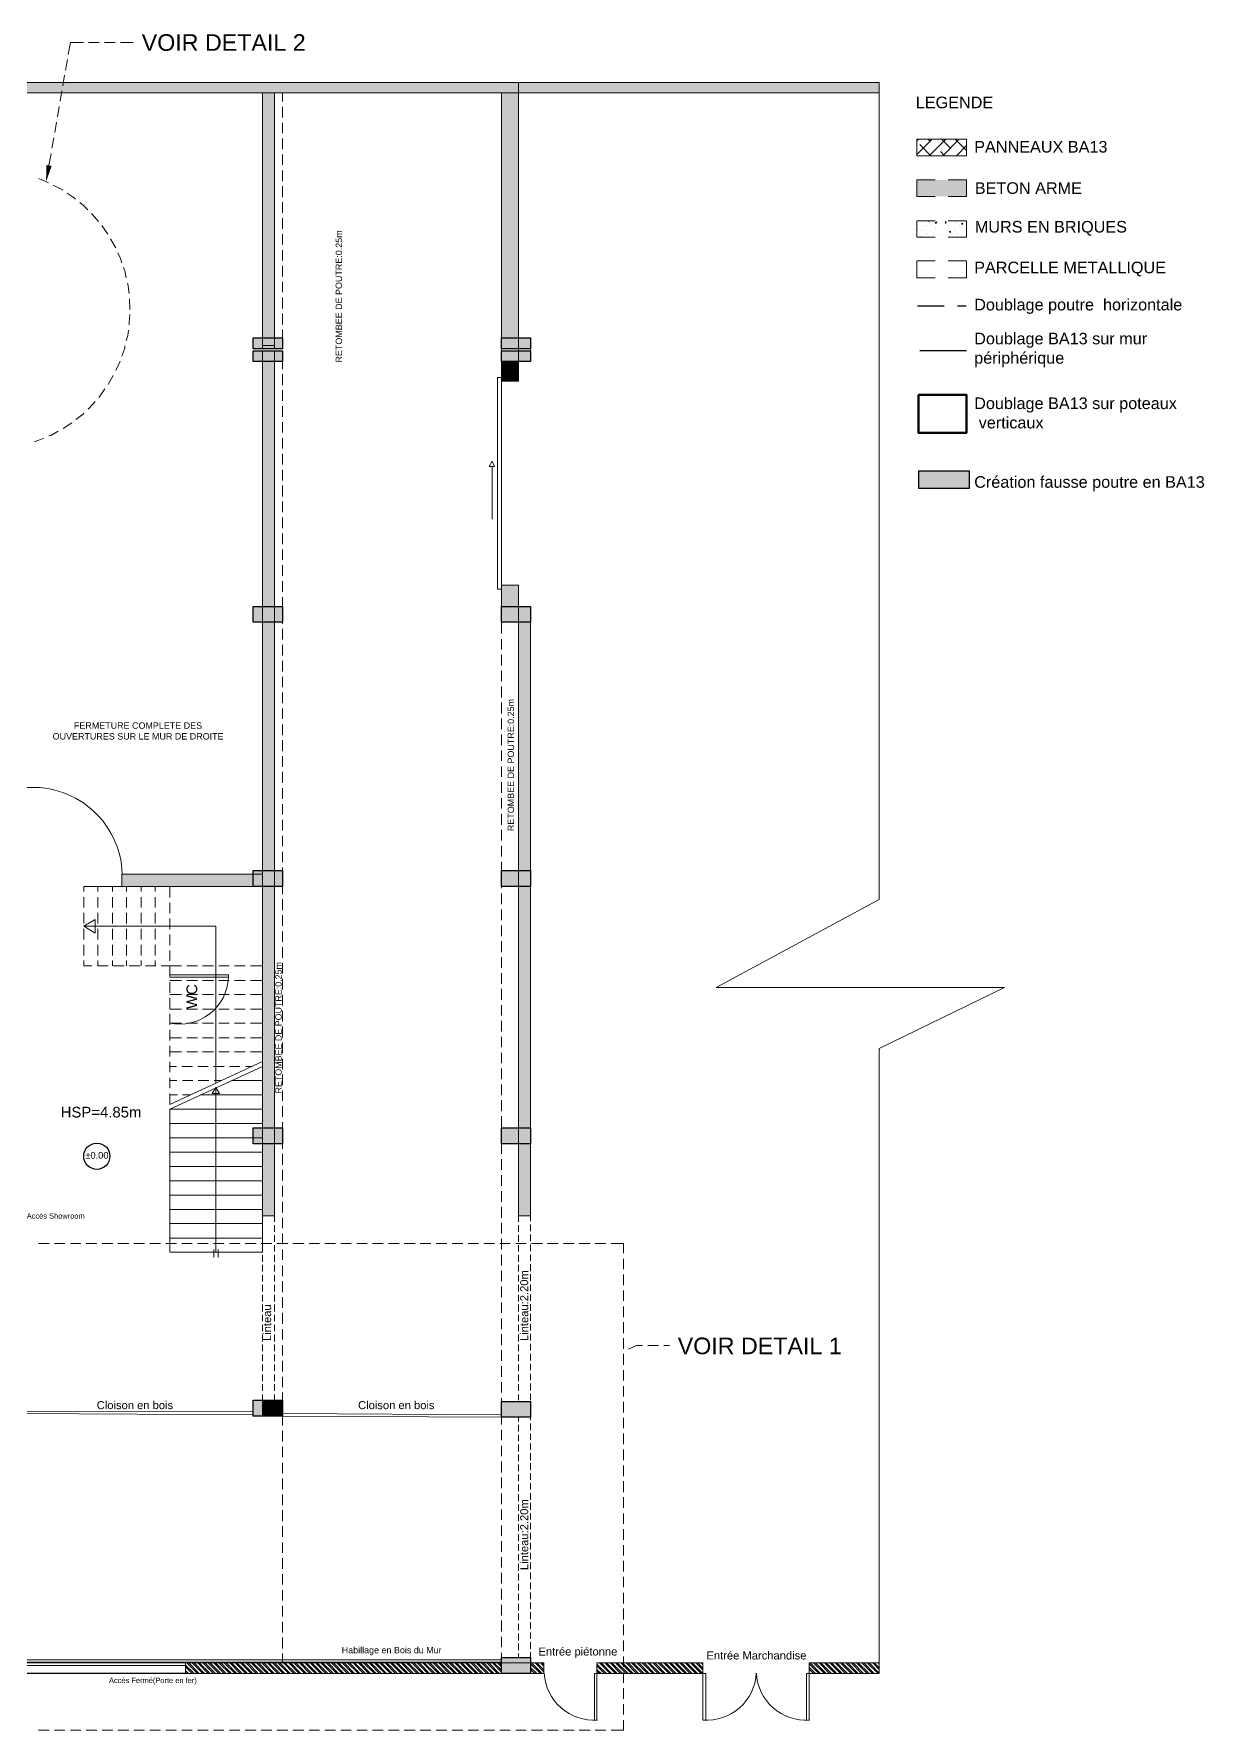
# Model space of a CAD drawing. Header units: metres. Extents: x 9.8 to 52.5, y 3 to 36.6.
# Drawn here: x 30.46 to 52.53, y 4.58 to 36.56 of the extents above; entities that cross this region are included whole.
import ezdxf

# ---------------------------------------------------------------- set-up
doc = ezdxf.new("R2010")
doc.units = ezdxf.units.M
doc.header["$MEASUREMENT"] = 0
doc.linetypes.add('DASHDOTX2', pattern=[2, 1, -0.5, 0, -0.5])
doc.linetypes.add('DASHED', pattern=[0.75, 0.5, -0.25])
doc.layers.add('Layer1', color=210, linetype='DASHDOTX2', lineweight=30)
doc.layers.add('Layer2', color=50, linetype='Continuous', lineweight=80)
for name, color, linetype in [('Layer3', 10, 'DASHED'), ('PDF_A- STAIRS', 7, 'Continuous'), ('PDF_A- WALL', 7, 'Continuous'), ('PDF_A-FURNITURE', 7, 'Continuous'), ('PDF_BETON', 7, 'Continuous'), ('PDF_Cotations', 7, 'Continuous'), ('PDF_HACHUREWALLINTERIOR', 7, 'Continuous'), ('PDF_INTERIORWALL', 7, 'Continuous'), ('PDF_S- STRUCTURE', 7, 'Continuous'), ('PDF_Text', 7, 'Continuous'), ('PDF_VETRATA', 7, 'Continuous')]:
    doc.layers.add(name, color=color, linetype=linetype)
for name, color, linetype, true_color in [('PDF_A+CACHE', 7, 'Continuous', 0x991b1e), ('PDF_A- PROJECTION', 252, 'Continuous', 0x696969), ('PDF_AA-HATCH', 7, 'Continuous', 0x525252), ('PDF_RC i&d', 252, 'Continuous', 0x696969)]:
    doc.layers.add(name, color=color, linetype=linetype, true_color=true_color)
doc.styles.add('PDF ArialMT', font='arial.ttf')
doc.styles.add('PDF TimesNewRomanPSMT', font='arial.ttf')

msp = doc.modelspace()

# ---------------------------------------------------------------- hatches: boundary and pattern name
h = msp.add_hatch(color=5)
h.dxf.hatch_style = 1
h.paths.add_polyline_path([(48.097, 27.993), (48.097, 28.328), (47.147, 28.328), (47.147, 27.993)])
at = {"layer": 'PDF_AA-HATCH', "transparency": 33554559}
msp.add_hatch(color=256, dxfattribs=at).paths.add_polyline_path([(43.081, 5.849), (43.081, 5.855), (43.075, 5.855), (43.069, 5.849), (43.075, 5.844), (43.081, 5.844)])

# ---------------------------------------------------------------- linework, layer by layer
msp.add_lwpolyline([(47.147, 28.328), (48.097, 28.328), (48.097, 27.993), (47.147, 27.993)], close=True)
at = {"layer": 'Layer1'}
msp.add_lwpolyline([(47.167, 30.594), (48.048, 30.594)], dxfattribs=at)
at = {"layer": 'Layer2'}
msp.add_lwpolyline([(47.138, 29.756), (48.048, 29.756), (48.048, 29.043), (47.138, 29.043)], close=True, dxfattribs=at)
at = {"layer": 'Layer3'}
msp.add_lwpolyline([(47.123, 31.436), (48.038, 31.436)], dxfattribs=at)
at = {"layer": 'PDF_A+CACHE', "lineweight": 5}
for points in [[(47.453, 31.963), (47.107, 31.963), (47.107, 32.286), (47.453, 32.286)], [(47.698, 32.286), (48.043, 32.286), (48.043, 31.963), (47.698, 31.963)]]:
    msp.add_lwpolyline(points, dxfattribs=at)
at = {"layer": 'PDF_A- PROJECTION', "lineweight": 9}
for points in [[(31.107, 36.179), (31.148, 36.4), (31.392, 36.4)], [(31.491, 36.4), (31.688, 36.4)], [(31.793, 36.4), (31.99, 36.4)], [(32.089, 36.4), (32.333, 36.4)], [(31.055, 35.883), (31.089, 36.081)], [(31.002, 35.587), (31.037, 35.784)], [(30.903, 34.999), (30.938, 35.197)], [(30.956, 35.296), (30.985, 35.488)], [(35.147, 35.29), (35.147, 35.453)], [(35.147, 34.988), (35.147, 35.191)], [(30.851, 34.703), (30.886, 34.901)], [(35.147, 34.691), (35.147, 34.889)], [(30.799, 34.407), (30.834, 34.604)], [(35.147, 34.389), (35.147, 34.593)], [(30.741, 34.087), (30.781, 34.308)], [(35.147, 34.093), (35.147, 34.29)], [(35.147, 33.79), (35.147, 33.988)], [(30.735, 33.756), (30.549, 33.837)], [(31.002, 33.616), (30.996, 33.622), (30.822, 33.715)], [(35.147, 33.488), (35.147, 33.692)], [(31.246, 33.447), (31.2, 33.488), (31.084, 33.564)], [(31.473, 33.25), (31.392, 33.331), (31.322, 33.384)], [(35.147, 33.192), (35.147, 33.389)], [(31.677, 33.029), (31.566, 33.157), (31.543, 33.18)], [(31.851, 32.791), (31.74, 32.953)], [(35.147, 32.889), (35.147, 33.093)], [(32.002, 32.529), (31.99, 32.552), (31.903, 32.703)], [(35.147, 32.593), (35.147, 32.791)], [(32.118, 32.25), (32.089, 32.331), (32.043, 32.436)], [(35.147, 32.291), (35.147, 32.488)], [(32.2, 31.965), (32.171, 32.099), (32.147, 32.157)], [(35.147, 31.989), (35.147, 32.192)], [(32.252, 31.669), (32.229, 31.855), (32.223, 31.866)], [(35.147, 31.692), (35.147, 31.89)], [(32.269, 31.367), (32.264, 31.57)], [(35.147, 31.39), (35.147, 31.593)], [(32.252, 31.076), (32.258, 31.122), (32.269, 31.274)], [(35.147, 31.088), (35.147, 31.291)], [(32.2, 30.78), (32.229, 30.878), (32.24, 30.977)], [(35.147, 30.832), (35.147, 30.989)], [(32.002, 30.216), (32.083, 30.396)], [(32.118, 30.489), (32.171, 30.64), (32.176, 30.681)], [(35.147, 30.245), (35.147, 30.39)], [(31.857, 29.954), (31.868, 29.966), (31.956, 30.123)], [(35.147, 29.943), (35.147, 30.146)], [(31.682, 29.71), (31.723, 29.762), (31.799, 29.873)], [(35.147, 29.646), (35.147, 29.844)], [(39.279, 29.722), (39.279, 29.948)], [(31.479, 29.489), (31.566, 29.576), (31.613, 29.634)], [(35.147, 29.344), (35.147, 29.547)], [(39.279, 29.425), (39.279, 29.623)], [(31.008, 29.123), (31.171, 29.233)], [(31.252, 29.292), (31.392, 29.402), (31.403, 29.419)], [(35.147, 29.047), (35.147, 29.245)], [(39.279, 29.123), (39.279, 29.321)], [(30.462, 28.873), (30.549, 28.902), (30.648, 28.943)], [(30.741, 28.983), (30.776, 28.995), (30.915, 29.071)], [(35.147, 28.745), (35.147, 28.943)], [(39.279, 28.821), (39.279, 29.024)], [(35.147, 28.443), (35.147, 28.646)], [(39.279, 28.524), (39.279, 28.722)], [(35.147, 28.146), (35.147, 28.344)], [(39.279, 28.222), (39.279, 28.42)], [(35.147, 27.844), (35.147, 28.048)], [(39.279, 27.92), (39.279, 28.123)], [(35.147, 27.548), (35.147, 27.745)], [(39.279, 27.623), (39.279, 27.821)], [(39.279, 27.321), (39.279, 27.524)], [(35.147, 27.245), (35.147, 27.443)], [(39.279, 27.025), (39.279, 27.222)], [(35.147, 26.943), (35.147, 27.147)], [(39.279, 26.722), (39.279, 26.92)], [(35.147, 26.647), (35.147, 26.844)], [(35.147, 26.345), (35.147, 26.548)], [(39.279, 26.42), (39.279, 26.624)], [(35.147, 26.042), (35.147, 26.246)], [(39.279, 26.095), (39.279, 26.321)], [(35.147, 25.746), (35.147, 25.943)], [(35.147, 25.444), (35.147, 25.647)], [(35.147, 25.147), (35.147, 25.345)], [(39.279, 25.258), (39.279, 25.473)], [(35.147, 24.845), (35.147, 25.043)], [(39.279, 24.955), (39.279, 25.153)], [(35.147, 24.543), (35.147, 24.746)], [(39.279, 24.653), (39.279, 24.857)], [(35.147, 24.246), (35.147, 24.444)], [(39.279, 24.357), (39.279, 24.554)], [(35.147, 23.944), (35.147, 24.147)], [(39.279, 24.054), (39.279, 24.258)], [(35.147, 23.648), (35.147, 23.845)], [(39.279, 23.752), (39.279, 23.956)], [(35.147, 23.345), (35.147, 23.543)], [(39.279, 23.456), (39.279, 23.653)], [(39.279, 23.153), (39.279, 23.357)], [(35.147, 23.043), (35.147, 23.246)], [(39.279, 22.857), (39.279, 23.055)], [(35.147, 22.747), (35.147, 22.944)], [(39.279, 22.555), (39.279, 22.752)], [(35.147, 22.444), (35.147, 22.648)], [(39.279, 22.252), (39.279, 22.456)], [(35.147, 22.142), (35.147, 22.345)], [(39.279, 21.956), (39.279, 22.154)], [(35.147, 21.846), (35.147, 22.043)], [(39.279, 21.654), (39.279, 21.857)], [(35.147, 21.543), (35.147, 21.747)], [(35.147, 21.247), (35.147, 21.445)], [(39.279, 21.357), (39.279, 21.555)], [(35.147, 20.945), (35.147, 21.142)], [(39.279, 21.055), (39.279, 21.253)], [(35.147, 20.642), (35.147, 20.846)], [(39.279, 20.753), (39.279, 20.956)], [(35.147, 20.346), (35.147, 20.544)], [(39.279, 20.456), (39.279, 20.654)], [(35.147, 20.044), (35.147, 20.247)], [(39.279, 20.154), (39.279, 20.358)], [(35.147, 19.747), (35.147, 19.945)], [(39.279, 19.852), (39.279, 20.055)], [(35.147, 19.445), (35.147, 19.643)], [(39.279, 19.555), (39.279, 19.753)], [(35.147, 19.143), (35.147, 19.346)], [(39.279, 19.253), (39.279, 19.457)], [(35.147, 18.846), (35.147, 19.044)], [(39.279, 18.957), (39.279, 19.154)], [(35.147, 18.544), (35.147, 18.748)], [(39.279, 18.655), (39.279, 18.852)], [(39.279, 18.352), (39.279, 18.556)], [(35.147, 18.242), (35.147, 18.445)], [(39.279, 18.056), (39.279, 18.253)], [(35.147, 17.945), (35.147, 18.143)], [(39.279, 17.754), (39.279, 17.957)], [(35.147, 17.643), (35.147, 17.847)], [(39.279, 17.457), (39.279, 17.655)], [(35.147, 17.347), (35.147, 17.544)], [(39.279, 17.155), (39.279, 17.352)], [(35.147, 17.044), (35.147, 17.242)], [(39.279, 16.853), (39.279, 17.056)], [(35.147, 16.742), (35.147, 16.946)], [(35.147, 16.446), (35.147, 16.643)], [(39.279, 16.556), (39.279, 16.754)], [(35.147, 16.143), (35.147, 16.347)], [(39.279, 16.254), (39.279, 16.457)], [(35.147, 15.847), (35.147, 16.045)], [(39.279, 15.94), (39.279, 16.155)], [(35.147, 15.545), (35.147, 15.742)], [(35.147, 15.243), (35.147, 15.446)], [(39.279, 15.638), (39.279, 15.446)], [(35.147, 14.946), (35.147, 15.144)], [(39.279, 15.347), (39.279, 15.144)], [(39.279, 15.045), (39.279, 14.847)], [(35.147, 14.644), (35.147, 14.847)], [(39.279, 14.743), (39.279, 14.545)], [(35.147, 14.342), (35.147, 14.545)], [(39.279, 14.446), (39.279, 14.243)], [(35.147, 14.045), (35.147, 14.243)], [(39.279, 14.144), (39.279, 13.946)], [(30.543, 13.76), (30.747, 13.76)], [(30.845, 13.76), (31.043, 13.76)], [(31.148, 13.76), (31.345, 13.76)], [(31.444, 13.76), (31.647, 13.76)], [(31.746, 13.76), (31.944, 13.76)], [(32.043, 13.76), (32.246, 13.76)], [(32.345, 13.76), (32.543, 13.76)], [(32.647, 13.76), (32.845, 13.76)], [(32.944, 13.76), (33.147, 13.76)], [(33.246, 13.76), (33.444, 13.76)], [(33.542, 13.76), (33.746, 13.76)], [(33.845, 13.76), (34.042, 13.76)], [(34.147, 13.76), (34.345, 13.76)], [(34.443, 13.76), (34.647, 13.76)], [(34.746, 13.76), (34.943, 13.76)], [(35.042, 13.76), (35.245, 13.76)], [(35.147, 13.743), (35.147, 13.946)], [(35.344, 13.76), (35.548, 13.76)], [(35.647, 13.76), (35.844, 13.76)], [(35.943, 13.76), (36.146, 13.76)], [(36.245, 13.76), (36.443, 13.76)], [(36.547, 13.76), (36.745, 13.76)], [(36.844, 13.76), (37.047, 13.76)], [(37.146, 13.76), (37.344, 13.76)], [(37.443, 13.76), (37.646, 13.76)], [(37.745, 13.76), (37.943, 13.76)], [(38.047, 13.76), (38.245, 13.76)], [(38.344, 13.76), (38.547, 13.76)], [(38.646, 13.76), (38.843, 13.76)], [(38.942, 13.76), (39.146, 13.76)], [(39.245, 13.76), (39.442, 13.76)], [(39.279, 13.842), (39.279, 13.644)], [(39.547, 13.76), (39.744, 13.76)], [(39.843, 13.76), (40.047, 13.76)], [(40.145, 13.76), (40.343, 13.76)], [(40.448, 13.76), (40.645, 13.76)], [(40.744, 13.76), (40.948, 13.76)], [(41.046, 13.76), (41.244, 13.76)], [(41.343, 13.76), (41.575, 13.76), (41.575, 13.574)], [(35.147, 13.446), (35.147, 13.644)], [(39.279, 13.545), (39.279, 13.342)], [(41.575, 13.47), (41.575, 13.272)], [(35.147, 13.144), (35.147, 13.342)], [(39.279, 13.243), (39.279, 13.045)], [(41.575, 13.173), (41.575, 12.97)], [(35.147, 12.842), (35.147, 13.045)], [(39.279, 12.947), (39.279, 12.743)], [(41.575, 12.871), (41.575, 12.673)], [(35.147, 12.546), (35.147, 12.743)], [(39.279, 12.644), (39.279, 12.447)], [(41.575, 12.569), (41.575, 12.371)], [(35.147, 12.243), (35.147, 12.447)], [(39.279, 12.342), (39.279, 12.144)], [(41.575, 12.272), (41.575, 12.069)], [(35.147, 11.947), (35.147, 12.144)], [(35.147, 11.645), (35.147, 11.842)], [(39.279, 12.046), (39.279, 11.842)], [(41.575, 11.97), (41.575, 11.772)], [(35.147, 11.342), (35.147, 11.546)], [(39.279, 11.743), (39.279, 11.546)], [(41.575, 11.674), (41.575, 11.47)], [(41.674, 11.767), (41.825, 11.831), (41.936, 11.831)], [(42.035, 11.831), (42.238, 11.831)], [(42.337, 11.831), (42.447, 11.831)], [(35.147, 11.046), (35.147, 11.243)], [(39.279, 11.447), (39.279, 11.243)], [(41.575, 11.371), (41.575, 11.174)], [(35.147, 10.802), (35.147, 10.947)], [(39.279, 11.145), (39.279, 10.947)], [(41.575, 11.069), (41.575, 10.871)], [(39.279, 10.842), (39.279, 10.645)], [(41.575, 10.773), (41.575, 10.569)], [(35.147, 10.499), (35.147, 10.325)], [(39.279, 10.546), (39.279, 10.343)], [(39.279, 10.244), (39.279, 10.046)], [(41.575, 10.47), (41.575, 10.273)], [(35.147, 10.226), (35.147, 10.023)], [(35.147, 9.924), (35.147, 9.726)], [(39.279, 9.941), (39.279, 9.744)], [(41.575, 10.174), (41.575, 9.971)], [(35.147, 9.622), (35.147, 9.424)], [(39.279, 9.645), (39.279, 9.442)], [(41.575, 9.872), (41.575, 9.674)], [(35.147, 9.325), (35.147, 9.122)], [(39.279, 9.343), (39.279, 9.145)], [(41.575, 9.569), (41.575, 9.372)], [(35.147, 9.023), (35.147, 8.825)], [(39.279, 9.046), (39.279, 8.843)], [(41.575, 9.273), (41.575, 9.07)], [(41.575, 8.971), (41.575, 8.773)], [(35.147, 8.727), (35.147, 8.523)], [(39.279, 8.744), (39.279, 8.546)], [(41.575, 8.669), (41.575, 8.471)], [(35.147, 8.424), (35.147, 8.227)], [(39.279, 8.442), (39.279, 8.244)], [(41.575, 8.372), (41.575, 8.169)], [(35.147, 8.122), (35.147, 7.925)], [(39.279, 8.145), (39.279, 7.942)], [(41.575, 8.07), (41.575, 7.872)], [(35.147, 7.826), (35.147, 7.622)], [(39.279, 7.843), (39.279, 7.646)], [(41.575, 7.773), (41.575, 7.57)], [(35.147, 7.523), (35.147, 7.326)], [(39.279, 7.547), (39.279, 7.343)], [(41.575, 7.471), (41.575, 7.274)], [(35.147, 7.221), (35.147, 7.024)], [(39.279, 7.244), (39.279, 7.047)], [(41.575, 7.169), (41.575, 6.971)], [(35.147, 6.925), (35.147, 6.721)], [(39.279, 6.942), (39.279, 6.745)], [(41.575, 6.872), (41.575, 6.669)], [(35.147, 6.623), (35.147, 6.425)], [(39.279, 6.646), (39.279, 6.442)], [(41.575, 6.57), (41.575, 6.373)], [(35.147, 6.326), (35.147, 6.123)], [(39.279, 6.343), (39.279, 6.146)], [(41.575, 6.274), (41.575, 6.07)], [(35.147, 6.024), (35.147, 5.849)], [(39.279, 6.041), (39.279, 5.849)], [(41.575, 5.971), (41.575, 5.774)], [(41.575, 5.669), (41.575, 5.472)], [(41.575, 5.373), (41.575, 5.169)], [(41.575, 5.071), (41.575, 4.873)], [(30.747, 4.582), (30.543, 4.582)], [(31.043, 4.582), (30.845, 4.582)], [(31.345, 4.582), (31.148, 4.582)], [(31.647, 4.582), (31.444, 4.582)], [(31.944, 4.582), (31.746, 4.582)], [(32.246, 4.582), (32.043, 4.582)], [(32.543, 4.582), (32.345, 4.582)], [(32.845, 4.582), (32.647, 4.582)], [(33.147, 4.582), (32.944, 4.582)], [(33.444, 4.582), (33.246, 4.582)], [(33.746, 4.582), (33.542, 4.582)], [(34.042, 4.582), (33.845, 4.582)], [(34.345, 4.582), (34.147, 4.582)], [(34.647, 4.582), (34.443, 4.582)], [(34.943, 4.582), (34.746, 4.582)], [(35.245, 4.582), (35.042, 4.582)], [(35.548, 4.582), (35.344, 4.582)], [(35.844, 4.582), (35.647, 4.582)], [(36.146, 4.582), (35.943, 4.582)], [(36.443, 4.582), (36.245, 4.582)], [(36.745, 4.582), (36.547, 4.582)], [(37.047, 4.582), (36.844, 4.582)], [(37.344, 4.582), (37.146, 4.582)], [(37.646, 4.582), (37.443, 4.582)], [(37.943, 4.582), (37.745, 4.582)], [(38.245, 4.582), (38.047, 4.582)], [(38.547, 4.582), (38.344, 4.582)], [(38.843, 4.582), (38.646, 4.582)], [(39.146, 4.582), (38.942, 4.582)], [(39.442, 4.582), (39.245, 4.582)], [(39.744, 4.582), (39.547, 4.582)], [(40.047, 4.582), (39.843, 4.582)], [(40.343, 4.582), (40.145, 4.582)], [(40.645, 4.582), (40.448, 4.582)], [(40.948, 4.582), (40.744, 4.582)], [(41.244, 4.582), (41.046, 4.582)], [(41.575, 4.768), (41.575, 4.582), (41.343, 4.582)]]:
    msp.add_lwpolyline(points, dxfattribs=at)
at = {"layer": 'PDF_A- PROJECTION', "transparency": 33554559}
msp.add_solid([(30.793, 34.075), (30.688, 33.779), (30.694, 34.093)], dxfattribs=at)
at = {"layer": 'PDF_A- STAIRS', "lineweight": 18}
for points in [[(31.398, 20.392), (31.398, 20.491), (32.118, 20.491)], [(31.665, 20.392), (31.665, 20.491)], [(31.938, 20.392), (31.938, 20.491)], [(32.206, 20.392), (32.206, 20.491)], [(32.479, 20.392), (32.479, 20.491)], [(32.746, 20.392), (32.746, 20.491)], [(33.019, 20.282), (33.019, 20.491)], [(31.398, 20.09), (31.398, 20.288)], [(31.665, 20.09), (31.665, 20.288)], [(31.938, 20.09), (31.938, 20.288)], [(32.206, 20.09), (32.206, 20.288)], [(32.479, 20.09), (32.479, 20.288)], [(32.746, 20.09), (32.746, 20.288)], [(33.019, 19.986), (33.019, 20.183)], [(31.398, 19.788), (31.398, 19.991)], [(33.891, 16.783), (33.891, 19.741), (31.398, 19.741), (31.613, 19.608), (31.613, 19.741), (31.613, 19.869), (31.398, 19.741)], [(31.665, 19.788), (31.665, 19.991)], [(31.938, 19.788), (31.938, 19.991)], [(32.206, 19.788), (32.206, 19.991)], [(32.479, 19.788), (32.479, 19.991)], [(32.746, 19.788), (32.746, 19.991)], [(33.019, 19.683), (33.019, 19.887)], [(31.398, 19.492), (31.398, 19.689)], [(31.665, 19.492), (31.665, 19.689)], [(31.938, 19.492), (31.938, 19.689)], [(32.206, 19.492), (32.206, 19.689)], [(32.479, 19.492), (32.479, 19.689)], [(32.746, 19.492), (32.746, 19.689)], [(33.019, 19.381), (33.019, 19.585)], [(31.398, 19.189), (31.398, 19.387)], [(31.665, 19.189), (31.665, 19.387)], [(31.938, 19.189), (31.938, 19.387)], [(32.206, 19.189), (32.206, 19.387)], [(32.479, 19.189), (32.479, 19.387)], [(32.746, 19.189), (32.746, 19.387)], [(33.019, 19.085), (33.019, 19.282)], [(31.554, 18.992), (31.398, 18.992), (31.398, 19.09)], [(31.857, 18.992), (31.659, 18.992)], [(31.665, 18.992), (31.665, 19.09)], [(31.938, 18.992), (31.938, 19.09)], [(32.159, 18.992), (31.956, 18.992)], [(32.206, 18.992), (32.206, 19.09)], [(32.455, 18.992), (32.258, 18.992)], [(32.479, 18.992), (32.479, 19.09)], [(32.758, 18.992), (32.56, 18.992)], [(32.746, 18.992), (32.746, 19.09)], [(32.857, 18.992), (33.019, 18.992), (33.24, 18.992)], [(33.019, 18.782), (33.019, 18.986)], [(33.345, 18.992), (33.542, 18.992)], [(33.641, 18.992), (33.845, 18.992)], [(33.943, 18.992), (34.141, 18.992)], [(34.24, 18.992), (34.443, 18.992)], [(34.542, 18.992), (34.769, 18.992)], [(33.019, 18.823), (34.129, 18.823), (34.129, 18.777), (33.019, 18.777)], [(33.019, 18.718), (33.24, 18.718)], [(33.019, 18.486), (33.019, 18.684)], [(33.345, 18.718), (33.542, 18.718)], [(33.641, 18.718), (33.845, 18.718)], [(33.943, 18.718), (34.141, 18.718)], [(34.24, 18.718), (34.443, 18.718)], [(34.542, 18.718), (34.769, 18.718)], [(33.019, 18.451), (33.24, 18.451)], [(33.019, 18.184), (33.019, 18.381)], [(33.345, 18.451), (33.542, 18.451)], [(33.641, 18.451), (33.845, 18.451)], [(33.943, 18.451), (34.141, 18.451)], [(34.24, 18.451), (34.443, 18.451)], [(34.542, 18.451), (34.769, 18.451)], [(33.019, 18.178), (33.24, 18.178)], [(33.019, 17.881), (33.019, 18.085)], [(33.019, 17.911), (33.24, 17.911)], [(33.345, 18.178), (33.542, 18.178)], [(33.345, 17.911), (33.542, 17.911)], [(33.641, 18.178), (33.845, 18.178)], [(33.641, 17.911), (33.845, 17.911)], [(33.943, 18.178), (34.141, 18.178)], [(33.943, 17.911), (34.141, 17.911)], [(34.24, 18.178), (34.443, 18.178)], [(34.24, 17.911), (34.443, 17.911)], [(34.542, 18.178), (34.769, 18.178)], [(34.542, 17.911), (34.769, 17.911)], [(33.019, 17.585), (33.019, 17.783)], [(33.019, 17.637), (33.24, 17.637)], [(33.345, 17.637), (33.542, 17.637)], [(33.641, 17.637), (33.845, 17.637)], [(33.943, 17.637), (34.141, 17.637)], [(34.24, 17.637), (34.443, 17.637)], [(34.542, 17.637), (34.769, 17.637)], [(33.019, 17.283), (33.019, 17.486)], [(33.019, 17.37), (33.24, 17.37)], [(33.345, 17.37), (33.542, 17.37)], [(33.641, 17.37), (33.845, 17.37)], [(33.943, 17.37), (34.141, 17.37)], [(34.24, 17.37), (34.443, 17.37)], [(34.542, 17.37), (34.769, 17.37)], [(34.769, 17.19), (33.019, 16.376), (33.019, 16.585)], [(33.019, 16.986), (33.019, 17.184)], [(33.019, 17.097), (33.147, 17.097)], [(33.019, 16.289), (34.769, 17.097)], [(33.246, 17.097), (33.449, 17.097)], [(33.548, 17.097), (33.746, 17.097)], [(33.845, 17.097), (34.048, 17.097)], [(34.147, 17.097), (34.345, 17.097)], [(34.449, 17.097), (34.577, 17.097)], [(33.019, 16.684), (33.019, 16.882)], [(33.019, 16.829), (33.153, 16.829)], [(33.258, 16.829), (33.455, 16.829)], [(33.554, 16.829), (33.757, 16.829)], [(33.891, 13.592), (33.891, 16.696), (33.821, 16.585), (33.961, 16.585), (33.891, 16.696)], [(33.856, 16.829), (33.996, 16.829)], [(34.182, 16.829), (34.769, 16.829)], [(33.019, 16.562), (33.165, 16.562)], [(33.263, 16.562), (33.409, 16.562)], [(33.601, 16.562), (34.769, 16.562)], [(34.769, 13.592), (33.019, 13.592), (33.019, 16.289), (34.769, 16.289)], [(33.019, 16.021), (34.769, 16.021)], [(33.019, 15.748), (34.769, 15.748)], [(33.019, 15.481), (34.769, 15.481)], [(33.019, 15.208), (34.769, 15.208)], [(33.019, 14.94), (34.769, 14.94)], [(33.019, 14.667), (34.769, 14.667)], [(33.019, 14.4), (34.769, 14.4)], [(33.019, 14.132), (34.769, 14.132)], [(33.019, 13.859), (34.769, 13.859)], [(33.85, 13.644), (33.85, 13.493)], [(33.932, 13.644), (33.932, 13.493)]]:
    msp.add_lwpolyline(points, dxfattribs=at)
msp.add_arc((33.208, 18.814), 0.921, 258.0909, 357.5881, dxfattribs=at)
at = {"layer": 'PDF_A- WALL', "lineweight": 5}
for points in [[(34.769, 30.628), (34.769, 35.453)], [(34.996, 30.628), (34.996, 35.453)], [(34.769, 17.19), (34.769, 30.588)], [(34.769, 14.167), (34.769, 14.278), (34.996, 14.278), (34.996, 30.588)], [(39.826, 30.39), (39.826, 30.692)], [(39.599, 30.018), (39.279, 30.018)], [(39.599, 26.17), (39.279, 26.17)], [(34.769, 20.718), (32.118, 20.718), (32.118, 20.491), (34.769, 20.491)], [(34.769, 13.592), (34.769, 14.132), (34.769, 17.097)], [(34.769, 15.022), (34.769, 16.341)], [(34.769, 14.103), (34.769, 13.975)], [(34.996, 14.278), (34.996, 14.167)], [(34.996, 14.103), (34.996, 13.975)], [(39.826, 14.179), (39.826, 14.278), (39.599, 14.278), (39.599, 14.167)], [(39.599, 13.975), (39.599, 14.103)], [(39.826, 13.987), (39.826, 14.115)], [(34.769, 13.917), (34.769, 13.789)], [(34.996, 13.917), (34.996, 13.789)], [(39.599, 13.789), (39.599, 13.917)], [(39.826, 13.801), (39.826, 13.929)], [(34.769, 13.725), (34.769, 13.603)], [(34.769, 13.539), (34.769, 13.412)], [(34.996, 13.725), (34.996, 13.603)], [(34.996, 13.539), (34.996, 13.412)], [(39.599, 13.603), (39.599, 13.725)], [(39.599, 13.412), (39.599, 13.539)], [(39.826, 13.615), (39.826, 13.737)], [(39.826, 13.429), (39.826, 13.551)], [(34.769, 13.353), (34.769, 13.226)], [(34.769, 13.162), (34.769, 13.04)], [(34.996, 13.353), (34.996, 13.226)], [(34.996, 13.162), (34.996, 13.04)], [(39.599, 13.226), (39.599, 13.353)], [(39.599, 13.04), (39.599, 13.162)], [(39.826, 13.237), (39.826, 13.365)], [(39.826, 13.051), (39.826, 13.179)], [(34.769, 12.976), (34.769, 12.854)], [(34.996, 12.976), (34.996, 12.854)], [(39.599, 12.854), (39.599, 12.976)], [(39.826, 12.865), (39.826, 12.987)], [(39.826, 12.679), (39.826, 12.801)], [(34.769, 12.79), (34.769, 12.662)], [(34.769, 12.604), (34.769, 12.476)], [(34.996, 12.79), (34.996, 12.662)], [(34.996, 12.604), (34.996, 12.476)], [(39.599, 12.662), (39.599, 12.79)], [(39.599, 12.476), (39.599, 12.604)], [(39.826, 12.487), (39.826, 12.615)], [(34.769, 12.412), (34.769, 12.29)], [(34.769, 12.226), (34.769, 12.104)], [(34.996, 12.412), (34.996, 12.29)], [(34.996, 12.226), (34.996, 12.104)], [(39.599, 12.29), (39.599, 12.412)], [(39.599, 12.104), (39.599, 12.226)], [(39.826, 12.301), (39.826, 12.429)], [(39.826, 12.115), (39.826, 12.237)], [(34.769, 12.04), (34.769, 11.912)], [(34.769, 11.854), (34.769, 11.726)], [(34.996, 12.04), (34.996, 11.912)], [(34.996, 11.854), (34.996, 11.726)], [(39.599, 11.912), (39.599, 12.04)], [(39.599, 11.726), (39.599, 11.854)], [(39.826, 11.929), (39.826, 12.051)], [(39.826, 11.738), (39.826, 11.865)], [(34.769, 11.662), (34.769, 11.54)], [(34.996, 11.662), (34.996, 11.54)], [(39.599, 11.54), (39.599, 11.662)], [(39.826, 11.552), (39.826, 11.679)], [(34.769, 11.476), (34.769, 11.354)], [(34.769, 11.29), (34.769, 11.162)], [(34.996, 11.476), (34.996, 11.354)], [(34.996, 11.29), (34.996, 11.162)], [(39.599, 11.354), (39.599, 11.476)], [(39.599, 11.162), (39.599, 11.29)], [(39.826, 11.366), (39.826, 11.488)], [(39.826, 11.18), (39.826, 11.302)], [(34.769, 11.104), (34.769, 10.976)], [(34.769, 10.912), (34.769, 10.802)], [(34.996, 11.104), (34.996, 10.976)], [(34.996, 10.912), (34.996, 10.802)], [(39.599, 10.976), (39.599, 11.104)], [(39.599, 10.802), (39.599, 10.912)], [(39.826, 10.988), (39.826, 11.116)], [(39.826, 10.802), (39.826, 10.93)], [(39.826, 10.616), (39.826, 10.738)], [(39.599, 10.401), (39.599, 10.482)], [(39.599, 10.215), (39.599, 10.337)], [(39.826, 10.424), (39.826, 10.552)], [(39.826, 10.238), (39.826, 10.366)], [(39.599, 10.029), (39.599, 10.151)], [(39.599, 9.837), (39.599, 9.965)], [(39.826, 10.052), (39.826, 10.174)], [(39.826, 9.866), (39.826, 9.988)], [(39.599, 9.651), (39.599, 9.779)], [(39.826, 9.674), (39.826, 9.802)], [(39.826, 9.488), (39.826, 9.616)], [(39.599, 9.465), (39.599, 9.587)], [(39.599, 9.279), (39.599, 9.401)], [(39.826, 9.302), (39.826, 9.424)], [(39.599, 9.087), (39.599, 9.215)], [(39.599, 8.901), (39.599, 9.029)], [(39.826, 9.116), (39.826, 9.238)], [(39.826, 8.924), (39.826, 9.052)], [(39.599, 8.715), (39.599, 8.837)], [(39.599, 8.529), (39.599, 8.651)], [(39.826, 8.738), (39.826, 8.866)], [(39.826, 8.552), (39.826, 8.674)], [(39.599, 8.337), (39.599, 8.465)], [(39.826, 8.366), (39.826, 8.488)], [(39.599, 8.151), (39.599, 8.279)], [(39.599, 7.965), (39.599, 8.087)], [(39.826, 8.174), (39.826, 8.302)], [(39.826, 7.988), (39.826, 8.116)], [(39.599, 7.779), (39.599, 7.901)], [(39.599, 7.587), (39.599, 7.715)], [(39.826, 7.802), (39.826, 7.925)], [(39.826, 7.616), (39.826, 7.739)], [(39.599, 7.401), (39.599, 7.529)], [(39.826, 7.425), (39.826, 7.553)], [(39.826, 7.239), (39.826, 7.367)], [(39.599, 7.215), (39.599, 7.337)], [(39.599, 7.029), (39.599, 7.151)], [(39.826, 7.053), (39.826, 7.175)], [(39.599, 6.838), (39.599, 6.965)], [(39.599, 6.652), (39.599, 6.779)], [(39.826, 6.867), (39.826, 6.989)], [(39.826, 6.675), (39.826, 6.803)], [(39.599, 6.466), (39.599, 6.588)], [(39.599, 6.274), (39.599, 6.402)], [(39.826, 6.489), (39.826, 6.617)], [(39.826, 6.303), (39.826, 6.425)], [(39.599, 6.088), (39.599, 6.216)], [(39.826, 6.117), (39.826, 6.239)], [(39.715, 5.652), (33.316, 5.652), (33.316, 5.849), (39.715, 5.849)], [(39.396, 5.849), (40.076, 5.849), (40.076, 5.652), (39.826, 5.652), (39.826, 5.948), (39.826, 6.053)], [(39.599, 5.948), (39.599, 6.024)], [(46.4, 5.849), (45.08, 5.849), (45.08, 5.652), (46.4, 5.652)]]:
    msp.add_lwpolyline(points, dxfattribs=at)
for points in [[(34.769, 30.692), (34.769, 35.453), (34.996, 35.453), (34.996, 30.692)], [(34.769, 25.769), (34.769, 30.39), (34.996, 30.39), (34.996, 25.769)], [(34.769, 20.788), (34.769, 25.473), (34.996, 25.473), (34.996, 20.788)], [(34.769, 15.94), (34.769, 20.491), (34.996, 20.491), (34.996, 15.94)], [(34.769, 14.278), (34.769, 15.638), (34.996, 15.638), (34.996, 14.278)], [(43.075, 5.652), (43.075, 5.849), (41.075, 5.849), (41.075, 5.652)]]:
    msp.add_lwpolyline(points, close=True, dxfattribs=at)
at = {"layer": 'PDF_A-FURNITURE', "lineweight": 5}
for points in [[(34.6, 10.581), (30.218, 10.598)], [(34.6, 10.529), (30.218, 10.552)], [(39.279, 10.529), (35.147, 10.552)], [(39.279, 10.482), (35.147, 10.499)], [(39.279, 5.908), (30.218, 5.908)], [(39.279, 5.861), (30.218, 5.861)]]:
    msp.add_lwpolyline(points, dxfattribs=at)
at = {"layer": 'PDF_AA-HATCH', "lineweight": 18}
for points in [[(47.107, 34.547), (47.141, 34.58)], [(47.107, 34.291), (47.397, 34.58)], [(47.352, 34.547), (47.319, 34.58)], [(47.341, 34.268), (47.653, 34.58)], [(47.742, 34.413), (47.575, 34.58)], [(47.597, 34.268), (47.909, 34.58)], [(48.043, 34.369), (47.831, 34.58)], [(47.375, 34.268), (47.163, 34.48)], [(47.631, 34.268), (47.553, 34.346)], [(47.854, 34.268), (48.043, 34.458)], [(33.478, 5.652), (33.316, 5.809)], [(33.444, 5.652), (33.316, 5.774)], [(33.542, 5.652), (33.345, 5.849)], [(33.577, 5.652), (33.38, 5.849)], [(33.647, 5.652), (33.444, 5.849)], [(33.676, 5.652), (33.478, 5.849)], [(33.746, 5.652), (33.548, 5.849)], [(33.781, 5.652), (33.577, 5.849)], [(33.845, 5.652), (33.647, 5.849)], [(33.88, 5.652), (33.682, 5.849)], [(33.949, 5.652), (33.746, 5.849)], [(33.984, 5.652), (33.781, 5.849)], [(34.048, 5.652), (33.85, 5.849)], [(34.083, 5.652), (33.885, 5.849)], [(34.153, 5.652), (33.949, 5.849)], [(34.182, 5.652), (33.984, 5.849)], [(34.252, 5.652), (34.048, 5.849)], [(34.286, 5.652), (34.083, 5.849)], [(34.35, 5.652), (34.153, 5.849)], [(34.385, 5.652), (34.188, 5.849)], [(34.455, 5.652), (34.252, 5.849)], [(34.484, 5.652), (34.286, 5.849)], [(34.554, 5.652), (34.356, 5.849)], [(34.589, 5.652), (34.385, 5.849)], [(34.653, 5.652), (34.455, 5.849)], [(34.687, 5.652), (34.49, 5.849)], [(34.757, 5.652), (34.554, 5.849)], [(34.792, 5.652), (34.589, 5.849)], [(34.856, 5.652), (34.658, 5.849)], [(34.891, 5.652), (34.693, 5.849)], [(34.961, 5.652), (34.757, 5.849)], [(34.99, 5.652), (34.792, 5.849)], [(35.059, 5.652), (34.862, 5.849)], [(35.094, 5.652), (34.891, 5.849)], [(35.158, 5.652), (34.961, 5.849)], [(35.193, 5.652), (34.996, 5.849)], [(35.263, 5.652), (35.059, 5.849)], [(35.292, 5.652), (35.094, 5.849)], [(35.362, 5.652), (35.164, 5.849)], [(35.397, 5.652), (35.193, 5.849)], [(35.461, 5.652), (35.263, 5.849)], [(35.495, 5.652), (35.298, 5.849)], [(35.565, 5.652), (35.362, 5.849)], [(35.6, 5.652), (35.397, 5.849)], [(35.664, 5.652), (35.466, 5.849)], [(35.699, 5.652), (35.501, 5.849)], [(35.769, 5.652), (35.565, 5.849)], [(35.798, 5.652), (35.6, 5.849)], [(35.867, 5.652), (35.67, 5.849)], [(35.902, 5.652), (35.699, 5.849)], [(35.966, 5.652), (35.769, 5.849)], [(36.001, 5.652), (35.803, 5.849)], [(36.071, 5.652), (35.867, 5.849)], [(36.106, 5.652), (35.902, 5.849)], [(36.17, 5.652), (35.972, 5.849)], [(36.205, 5.652), (36.007, 5.849)], [(36.274, 5.652), (36.071, 5.849)], [(36.303, 5.652), (36.106, 5.849)], [(36.373, 5.652), (36.17, 5.849)], [(36.408, 5.652), (36.205, 5.849)], [(36.472, 5.652), (36.274, 5.849)], [(36.507, 5.652), (36.309, 5.849)], [(36.577, 5.652), (36.373, 5.849)], [(36.606, 5.652), (36.408, 5.849)], [(36.675, 5.652), (36.478, 5.849)], [(36.71, 5.652), (36.507, 5.849)], [(36.774, 5.652), (36.577, 5.849)], [(36.809, 5.652), (36.611, 5.849)], [(36.879, 5.652), (36.675, 5.849)], [(36.914, 5.652), (36.71, 5.849)], [(36.978, 5.652), (36.78, 5.849)], [(37.012, 5.652), (36.815, 5.849)], [(37.082, 5.652), (36.879, 5.849)], [(37.111, 5.652), (36.914, 5.849)], [(37.181, 5.652), (36.983, 5.849)], [(37.216, 5.652), (37.012, 5.849)], [(37.28, 5.652), (37.082, 5.849)], [(37.315, 5.652), (37.117, 5.849)], [(37.384, 5.652), (37.181, 5.849)], [(37.414, 5.652), (37.216, 5.849)], [(37.483, 5.652), (37.286, 5.849)], [(37.518, 5.652), (37.315, 5.849)], [(37.582, 5.652), (37.384, 5.849)], [(37.617, 5.652), (37.419, 5.849)], [(37.687, 5.652), (37.483, 5.849)], [(37.722, 5.652), (37.518, 5.849)], [(37.786, 5.652), (37.588, 5.849)], [(37.82, 5.652), (37.623, 5.849)], [(37.89, 5.652), (37.687, 5.849)], [(37.919, 5.652), (37.722, 5.849)], [(37.989, 5.652), (37.791, 5.849)], [(38.024, 5.652), (37.82, 5.849)], [(38.088, 5.652), (37.89, 5.849)], [(38.123, 5.652), (37.925, 5.849)], [(38.192, 5.652), (37.989, 5.849)], [(38.227, 5.652), (38.024, 5.849)], [(38.291, 5.652), (38.094, 5.849)], [(38.326, 5.652), (38.129, 5.849)], [(38.396, 5.652), (38.192, 5.849)], [(38.425, 5.652), (38.227, 5.849)], [(38.495, 5.652), (38.291, 5.849)], [(38.53, 5.652), (38.326, 5.849)], [(38.594, 5.652), (38.396, 5.849)], [(38.628, 5.652), (38.431, 5.849)], [(38.698, 5.652), (38.495, 5.849)], [(38.727, 5.652), (38.53, 5.849)], [(38.797, 5.652), (38.599, 5.849)], [(38.832, 5.652), (38.628, 5.849)], [(38.896, 5.652), (38.698, 5.849)], [(38.931, 5.652), (38.733, 5.849)], [(39, 5.652), (38.797, 5.849)], [(39.035, 5.652), (38.832, 5.849)], [(39.099, 5.652), (38.902, 5.849)], [(39.134, 5.652), (38.936, 5.849)], [(39.204, 5.652), (39, 5.849)], [(39.233, 5.652), (39.035, 5.849)], [(39.279, 5.675), (39.105, 5.849)], [(39.279, 5.71), (39.134, 5.849)], [(39.279, 5.774), (39.204, 5.849)], [(39.279, 5.809), (39.239, 5.849)], [(40.012, 5.652), (39.826, 5.832)], [(39.942, 5.652), (39.826, 5.762)], [(40.041, 5.652), (39.843, 5.849)], [(40.076, 5.681), (39.913, 5.849)], [(40.076, 5.716), (39.942, 5.849)], [(40.076, 5.785), (40.012, 5.849)], [(40.076, 5.815), (40.047, 5.849)], [(41.256, 5.652), (41.075, 5.826)], [(41.221, 5.652), (41.075, 5.791)], [(41.325, 5.652), (41.122, 5.849)], [(41.354, 5.652), (41.157, 5.849)], [(41.424, 5.652), (41.227, 5.849)], [(41.459, 5.652), (41.256, 5.849)], [(41.523, 5.652), (41.325, 5.849)], [(41.558, 5.652), (41.36, 5.849)], [(41.628, 5.652), (41.424, 5.849)], [(41.663, 5.652), (41.459, 5.849)], [(41.726, 5.652), (41.529, 5.849)], [(41.761, 5.652), (41.558, 5.849)], [(41.825, 5.652), (41.628, 5.849)], [(41.86, 5.652), (41.663, 5.849)], [(41.93, 5.652), (41.726, 5.849)], [(41.965, 5.652), (41.761, 5.849)], [(42.029, 5.652), (41.831, 5.849)], [(42.064, 5.652), (41.866, 5.849)], [(42.133, 5.652), (41.93, 5.849)], [(42.162, 5.652), (41.965, 5.849)], [(42.232, 5.652), (42.035, 5.849)], [(42.267, 5.652), (42.064, 5.849)], [(42.331, 5.652), (42.133, 5.849)], [(42.366, 5.652), (42.168, 5.849)], [(42.436, 5.652), (42.232, 5.849)], [(42.47, 5.652), (42.267, 5.849)], [(42.534, 5.652), (42.337, 5.849)], [(42.569, 5.652), (42.372, 5.849)], [(42.639, 5.652), (42.436, 5.849)], [(42.668, 5.652), (42.47, 5.849)], [(42.738, 5.652), (42.54, 5.849)], [(42.773, 5.652), (42.569, 5.849)], [(42.837, 5.652), (42.639, 5.849)], [(42.872, 5.652), (42.674, 5.849)], [(42.941, 5.652), (42.738, 5.849)], [(42.97, 5.652), (42.773, 5.849)], [(43.04, 5.652), (42.842, 5.849)], [(43.075, 5.652), (42.872, 5.849)], [(43.075, 5.716), (42.941, 5.849)], [(43.075, 5.745), (42.976, 5.849)], [(43.075, 5.815), (43.04, 5.849)], [(45.261, 5.652), (45.08, 5.832)], [(45.197, 5.652), (45.08, 5.768)], [(45.295, 5.652), (45.098, 5.849)], [(45.365, 5.652), (45.162, 5.849)], [(45.4, 5.652), (45.197, 5.849)], [(45.464, 5.652), (45.266, 5.849)], [(45.499, 5.652), (45.301, 5.849)], [(45.569, 5.652), (45.365, 5.849)], [(45.598, 5.652), (45.4, 5.849)], [(45.667, 5.652), (45.47, 5.849)], [(45.702, 5.652), (45.499, 5.849)], [(45.766, 5.652), (45.569, 5.849)], [(45.801, 5.652), (45.603, 5.849)], [(45.871, 5.652), (45.667, 5.849)], [(45.906, 5.652), (45.702, 5.849)], [(45.97, 5.652), (45.772, 5.849)], [(46.005, 5.652), (45.807, 5.849)], [(46.068, 5.652), (45.871, 5.849)], [(46.103, 5.652), (45.906, 5.849)], [(46.173, 5.652), (45.97, 5.849)], [(46.208, 5.652), (46.005, 5.849)], [(46.272, 5.652), (46.074, 5.849)], [(46.307, 5.652), (46.109, 5.849)], [(46.377, 5.652), (46.173, 5.849)], [(46.4, 5.658), (46.208, 5.849)], [(46.4, 5.722), (46.278, 5.849)], [(46.4, 5.756), (46.307, 5.849)], [(46.4, 5.826), (46.377, 5.849)], [(33.374, 5.652), (33.316, 5.704)], [(33.339, 5.652), (33.316, 5.675)], [(39.907, 5.652), (39.826, 5.727)], [(39.843, 5.652), (39.826, 5.663)], [(41.157, 5.652), (41.075, 5.727)], [(41.122, 5.652), (41.075, 5.692)], [(45.162, 5.652), (45.08, 5.733)], [(45.092, 5.652), (45.08, 5.663)]]:
    msp.add_lwpolyline(points, dxfattribs=at)
at = {"layer": 'PDF_BETON', "lineweight": 25}
for points in [[(34.594, 30.628), (34.594, 30.832), (35.147, 30.832), (35.147, 30.628)], [(39.279, 30.628), (39.279, 30.832), (39.826, 30.832), (39.826, 30.628)], [(34.594, 30.39), (34.594, 30.588), (35.147, 30.588), (35.147, 30.39)], [(39.279, 30.39), (39.279, 30.588), (39.826, 30.588), (39.826, 30.39)], [(34.594, 25.473), (34.594, 25.769), (35.147, 25.769), (35.147, 25.473)], [(39.279, 25.473), (39.279, 25.769), (39.826, 25.769), (39.826, 25.473)], [(34.594, 20.491), (34.594, 20.788), (35.147, 20.788), (35.147, 20.491)], [(39.279, 20.491), (39.279, 20.788), (39.826, 20.788), (39.826, 20.491)], [(34.594, 15.638), (34.594, 15.94), (35.147, 15.94), (35.147, 15.638)], [(39.279, 15.638), (39.279, 15.94), (39.826, 15.94), (39.826, 15.638)], [(34.594, 10.499), (34.594, 10.802), (35.147, 10.802), (35.147, 10.499)], [(39.279, 10.482), (39.279, 10.778), (39.826, 10.778), (39.826, 10.482)], [(39.279, 5.652), (39.279, 5.948), (39.826, 5.948), (39.826, 5.652)]]:
    msp.add_lwpolyline(points, close=True, dxfattribs=at)
at = {"layer": 'PDF_BETON', "transparency": 33554559}
for points in [[(34.594, 30.832), (34.594, 30.628), (35.147, 30.832)], [(34.594, 30.628), (35.147, 30.832), (35.147, 30.628)], [(39.279, 30.832), (39.279, 30.628), (39.826, 30.832)], [(39.279, 30.628), (39.826, 30.832), (39.826, 30.628)], [(34.594, 30.588), (34.594, 30.39), (35.147, 30.588)], [(34.594, 30.39), (35.147, 30.588), (35.147, 30.39)], [(39.279, 30.588), (39.279, 30.39), (39.826, 30.588)], [(39.279, 30.39), (39.826, 30.588), (39.826, 30.39)], [(34.594, 25.769), (34.594, 25.473), (35.147, 25.769)], [(34.594, 25.473), (35.147, 25.769), (35.147, 25.473)], [(39.279, 25.769), (39.279, 25.473), (39.826, 25.769)], [(39.279, 25.473), (39.826, 25.769), (39.826, 25.473)], [(34.594, 20.718), (32.118, 20.718), (34.594, 20.491)], [(32.118, 20.718), (34.594, 20.491), (32.118, 20.491)], [(34.594, 20.788), (34.594, 20.491), (35.147, 20.788)], [(34.594, 20.491), (35.147, 20.788), (35.147, 20.491)], [(39.279, 20.788), (39.279, 20.491), (39.826, 20.788)], [(39.279, 20.491), (39.826, 20.788), (39.826, 20.491)], [(34.594, 15.94), (34.594, 15.638), (35.147, 15.94)], [(34.594, 15.638), (35.147, 15.94), (35.147, 15.638)], [(39.279, 15.94), (39.279, 15.638), (39.826, 15.94)], [(39.279, 15.638), (39.826, 15.94), (39.826, 15.638)], [(34.594, 10.802), (34.594, 10.499), (35.147, 10.802)], [(34.594, 10.499), (35.147, 10.802), (35.147, 10.499)], [(39.826, 10.778), (39.279, 10.778), (39.826, 10.482)], [(39.279, 10.778), (39.826, 10.482), (39.279, 10.482)], [(39.826, 5.948), (39.279, 5.948), (39.826, 5.652)], [(39.279, 5.948), (39.826, 5.652), (39.279, 5.652)]]:
    msp.add_solid(points, dxfattribs=at)
at = {"layer": 'PDF_Cotations', "lineweight": 25}
msp.add_circle((31.645, 15.402), 0.247, dxfattribs=at)
at = {"layer": 'PDF_HACHUREWALLINTERIOR', "lineweight": 5}
msp.add_lwpolyline([(46.4, 35.65), (46.4, 20.241), (43.325, 18.585), (48.76, 18.585), (46.4, 17.434), (46.4, 5.652)], dxfattribs=at)
at = {"layer": 'PDF_INTERIORWALL', "lineweight": 5}
for points in [[(46.4, 35.65), (9.914, 35.65), (9.914, 5.652), (20.266, 5.652)], [(39.599, 30.018), (39.599, 35.65), (9.914, 35.65)], [(10.118, 5.652), (10.118, 7.849), (10.118, 5.652), (9.914, 5.652), (9.914, 35.453), (39.599, 35.453), (46.4, 35.453)], [(39.279, 30.018), (39.279, 35.453)], [(47.453, 33.5), (47.107, 33.5), (47.107, 33.812), (47.453, 33.812)], [(47.698, 33.812), (48.043, 33.812), (48.043, 33.5), (47.698, 33.5)], [(47.453, 32.731), (47.107, 32.731), (47.107, 33.043), (47.453, 33.043)], [(47.174, 33.032), (47.174, 33.032)], [(47.241, 32.999), (47.241, 32.999)], [(47.274, 32.943), (47.274, 32.943)], [(47.352, 33.032), (47.319, 33.032), (47.341, 33.043)], [(47.341, 33.032), (47.33, 33.043)], [(47.341, 32.999), (47.341, 32.999)], [(47.386, 32.954), (47.386, 32.954)], [(47.408, 33.021), (47.408, 33.021)], [(47.464, 33.032), (47.464, 33.032)], [(47.553, 32.976), (47.553, 32.976)], [(47.597, 33.043), (47.597, 33.043)], [(47.642, 33.01), (47.653, 33.032), (47.653, 32.999)], [(47.642, 33.01), (47.642, 33.01)], [(47.642, 32.999), (47.664, 32.999)], [(47.698, 33.043), (48.043, 33.043), (48.043, 32.731), (47.698, 32.731)], [(47.709, 32.954), (47.709, 32.954)], [(47.831, 33.01), (47.831, 33.01)], [(47.876, 32.999), (47.876, 32.999)], [(47.909, 32.943), (47.909, 32.943)], [(47.932, 33.032), (47.932, 33.032)], [(47.976, 32.976), (47.954, 32.976), (47.976, 32.999)], [(47.965, 32.976), (47.965, 32.999)], [(47.965, 32.999), (47.965, 32.999)], [(47.107, 32.876), (47.118, 32.876), (47.107, 32.854)], [(47.163, 32.765), (47.163, 32.765)], [(47.185, 32.742), (47.185, 32.742)], [(47.196, 32.865), (47.196, 32.865)], [(47.23, 32.854), (47.23, 32.854)], [(47.274, 32.776), (47.274, 32.776)], [(47.319, 32.798), (47.319, 32.798)], [(47.419, 32.731), (47.419, 32.731)], [(47.43, 32.798), (47.43, 32.798)], [(47.453, 32.91), (47.453, 32.91)], [(47.453, 32.876), (47.453, 32.876)], [(47.453, 32.731), (47.453, 32.731)], [(47.553, 32.787), (47.553, 32.787)], [(47.62, 32.754), (47.62, 32.754)], [(47.675, 32.765), (47.675, 32.765)], [(47.687, 32.91), (47.687, 32.91)], [(47.709, 32.843), (47.709, 32.843)], [(47.742, 32.843), (47.742, 32.82), (47.72, 32.832), (47.753, 32.843)], [(47.787, 32.776), (47.787, 32.776)], [(47.82, 32.854), (47.82, 32.854)], [(47.876, 32.798), (47.876, 32.798)], [(47.898, 32.798), (47.898, 32.798)], [(47.987, 32.876), (47.987, 32.876)], [(48.021, 32.765), (48.021, 32.765)], [(39.279, 25.769), (39.279, 26.17)], [(39.599, 14.278), (39.599, 26.17)], [(39.826, 14.278), (39.826, 25.769)]]:
    msp.add_lwpolyline(points, dxfattribs=at)
for points in [[(29.915, 35.453), (29.915, 35.65), (39.599, 35.65), (39.599, 35.453)], [(47.107, 34.58), (48.043, 34.58), (48.043, 34.268), (47.107, 34.268)], [(47.486, 33.021), (47.475, 32.987), (47.453, 33.01)]]:
    msp.add_lwpolyline(points, close=True, dxfattribs=at)
at = {"layer": 'PDF_INTERIORWALL', "transparency": 33554559}
for points in [[(39.599, 35.65), (29.915, 35.65), (39.599, 35.453)], [(29.915, 35.65), (39.599, 35.453), (29.915, 35.453)], [(46.4, 35.65), (39.599, 35.65), (46.4, 35.453)], [(39.599, 35.65), (46.4, 35.453), (39.599, 35.453)], [(34.996, 35.453), (34.769, 35.453), (34.996, 30.692)], [(34.769, 35.453), (34.996, 30.692), (34.769, 30.692)], [(39.599, 35.453), (39.279, 35.453), (39.599, 30.692)], [(39.279, 35.453), (39.599, 30.692), (39.279, 30.692)], [(48.043, 33.812), (47.107, 33.812), (48.043, 33.5)], [(47.107, 33.812), (48.043, 33.5), (47.107, 33.5)], [(34.996, 30.39), (34.769, 30.39), (34.996, 25.769)], [(34.769, 30.39), (34.996, 25.769), (34.769, 25.769)], [(39.599, 30.39), (39.279, 30.39), (39.599, 30.018)], [(39.279, 30.39), (39.599, 30.018), (39.279, 30.018)], [(39.599, 26.17), (39.279, 26.17), (39.599, 25.769)], [(39.279, 26.17), (39.599, 25.769), (39.279, 25.769)], [(34.996, 25.473), (34.769, 25.473), (34.996, 20.788)], [(34.769, 25.473), (34.996, 20.788), (34.769, 20.788)], [(39.826, 25.473), (39.599, 25.473), (39.826, 20.788)], [(39.599, 25.473), (39.826, 20.788), (39.599, 20.788)], [(34.996, 20.491), (34.769, 20.491), (34.996, 15.94)], [(34.769, 20.491), (34.996, 15.94), (34.769, 15.94)], [(39.826, 20.491), (39.599, 20.491), (39.826, 15.94)], [(39.599, 20.491), (39.826, 15.94), (39.599, 15.94)], [(34.996, 15.638), (34.769, 15.638), (34.996, 14.278)], [(34.769, 15.638), (34.996, 14.278), (34.769, 14.278)], [(39.826, 15.638), (39.599, 15.638), (39.826, 14.278)], [(39.599, 15.638), (39.826, 14.278), (39.599, 14.278)]]:
    msp.add_solid(points, dxfattribs=at)
at = {"layer": 'PDF_RC i&d', "lineweight": 25}
msp.add_lwpolyline([(33.316, 5.652), (30.316, 5.652)], dxfattribs=at)
at = {"layer": 'PDF_S- STRUCTURE', "lineweight": 5}
msp.add_lwpolyline([(34.769, 10.499), (34.769, 10.802), (35.147, 10.802), (35.147, 10.499)], close=True, dxfattribs=at)
at = {"layer": 'PDF_S- STRUCTURE', "transparency": 33554559}
for points in [[(34.769, 10.802), (34.769, 10.499), (35.147, 10.802)], [(34.769, 10.499), (35.147, 10.802), (35.147, 10.499)]]:
    msp.add_solid(points, dxfattribs=at)
at = {"layer": 'PDF_VETRATA', "lineweight": 5}
msp.add_lwpolyline([(39.279, 26.095), (39.279, 30.088), (39.204, 30.088), (39.204, 26.095)], close=True, dxfattribs=at)
for points in [[(39.099, 28.408), (39.047, 28.408), (39.099, 28.507), (39.146, 28.408), (39.099, 28.408), (39.099, 27.414)], [(33.316, 5.849), (30.316, 5.849)], [(33.316, 5.797), (30.316, 5.797)], [(40.076, 5.652), (40.076, 5.652)], [(41.029, 4.762), (41.029, 5.652), (41.075, 5.652), (41.075, 4.768)], [(43.127, 4.762), (43.127, 5.652), (43.075, 5.652), (43.075, 4.768)], [(45.028, 4.762), (45.028, 5.652), (45.08, 5.652), (45.08, 4.768)]]:
    msp.add_lwpolyline(points, dxfattribs=at)
for centre, radius, start, end in [((30.437, 20.669), 1.689, 1.9006, 97.3004), ((41.016, 5.701), 0.933, 182.9608, 274.2243), ((43.149, 5.701), 0.933, 265.7757, 357.0392), ((45.015, 5.701), 0.933, 182.9608, 274.2243)]:
    msp.add_arc(centre, radius, start, end, dxfattribs=at)

# ---------------------------------------------------------------- texts
at = {"layer": 'PDF_Text', "color": 251, "true_color": 0x696969, "char_height": 0.31364, "attachment_point": 4, "style": 'PDF ArialMT'}
for s, insert in [('VOIR DETAIL 2', (32.492, 36.4)), ('VOIR DETAIL 1', (42.6, 11.824))]:
    msp.add_mtext(s, dxfattribs=dict(at, insert=insert))
at = {"layer": 'PDF_Text', "attachment_point": 4}
for s, insert, char_height, style in [('LEGENDE', (47.089, 35.271), 0.2187, 'PDF ArialMT'), ('PANNEAUX BA13', (48.191, 34.435), 0.21872, 'PDF ArialMT'), ('BETON ARME', (48.203, 33.656), 0.2187, 'PDF ArialMT'), ('MURS EN BRIQUES', (48.203, 32.898), 0.21872, 'PDF ArialMT'), ('PARCELLE METALLIQUE', (48.191, 32.13), 0.21872, 'PDF ArialMT'), ('Doublage poutre  horizontale', (48.191, 31.427), 0.21872, 'PDF ArialMT'), ('Doublage BA13 sur mur\\Ppériphérique', (48.191, 30.605), 0.21872, 'PDF ArialMT'), ('Doublage BA13 sur poteaux\\P verticaux', (48.191, 29.416), 0.21872, 'PDF ArialMT'), ('Création fausse poutre en BA13', (48.191, 28.083), 0.21872, 'PDF ArialMT'), ('OUVERTURES SUR LE MUR DE DROITE', (30.812, 23.319), 0.12071, 'PDF ArialMT'), ('FERMETURE COMPLETE DES', (31.213, 23.522), 0.12071, 'PDF ArialMT'), ('HSP=4.85m', (30.963, 16.232), 0.2012, 'PDF ArialMT'), ('±0.00', (31.428, 15.418), 0.1255, 'PDF TimesNewRomanPSMT'), ('Accès Showroom', (30.323, 14.276), 0.10059, 'PDF ArialMT'), ('Cloison en bois', (31.643, 10.708), 0.15089, 'PDF ArialMT'), ('Cloison en bois', (36.572, 10.708), 0.15089, 'PDF ArialMT'), ('Habillage en Bois du Mur', (36.264, 6.072), 0.12071, 'PDF ArialMT'), ('Entrée piétonne', (39.973, 6.041), 0.15089, 'PDF ArialMT'), ('Entrée Marchandise', (43.141, 5.988), 0.15089, 'PDF ArialMT'), ('Accès Fermé(Porte en fer)', (31.875, 5.504), 0.10059, 'PDF ArialMT')]:
    msp.add_mtext(s, dxfattribs=dict(at, insert=insert, char_height=char_height, style=style))
at = {"layer": 'PDF_Text', "attachment_point": 4, "rotation": 90, "style": 'PDF ArialMT'}
for s, insert, char_height in [('RETOMBEE DE POUTRE:0.25m', (36.21, 30.368), 0.12071), ('RETOMBEE DE POUTRE:0.25m', (39.454, 21.533), 0.12071), ('RETOMBEE DE POUTRE:0.25m', (35.071, 16.586), 0.12001), ('WC', (33.438, 18.179), 0.2012), ('Linteau:2.20m', (39.706, 11.918), 0.15089), ('Linteau', (34.858, 11.918), 0.1509), ('Linteau:2.20m', (39.706, 7.599), 0.15089)]:
    msp.add_mtext(s, dxfattribs=dict(at, insert=insert, char_height=char_height))

doc.saveas('drawing.dxf')
